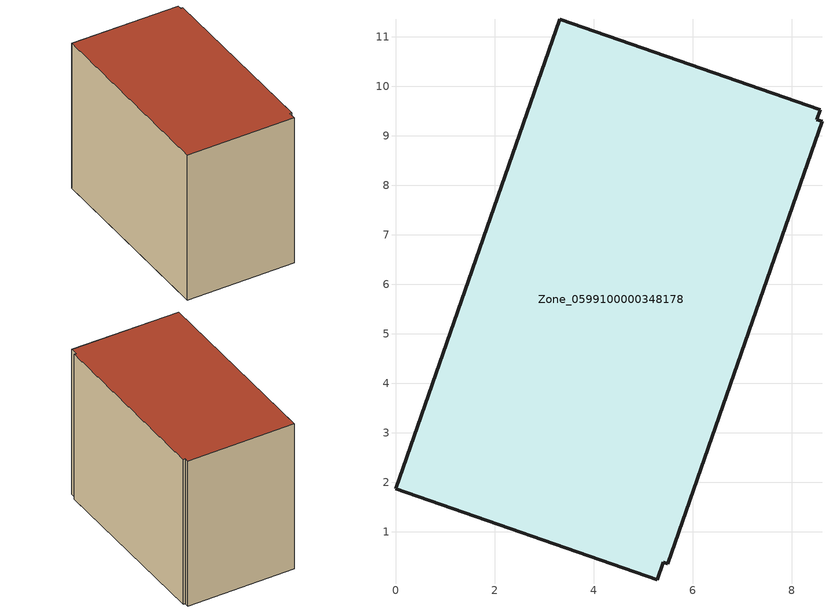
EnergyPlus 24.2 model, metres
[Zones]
Zone_0599100000348178
 floor ground (C_G): 0,1.87 3.32,11.36 8.58,9.53 8.51,9.32 8.61,9.29 5.5,0.36 5.4,0.39 5.28,0.03 z0
 wall outside (C_F): 3.32,11.36 0,1.87 5.28,0.03 5.4,0.39 5.5,0.36 8.61,9.29 8.51,9.32 8.58,9.53 3.32,11.36 z0:7.96
 roof outside (C_R): 5.5,0.36 8.61,9.29 8.51,9.32 8.58,9.53 3.32,11.36 0,1.87 5.28,0.03 5.4,0.39 z7.96
[BUILDING]
Pand.0599100000348178: North Axis=0; Terrain=City; Loads Convergence Tolerance Value=0.04; Temperature Convergence Tolerance Value=0.4; Solar Distribution=FullExterior; Maximum Number of Warmup Days=25; Minimum Number of Warmup Days=1
[Site:Location]
Rotterdam.The.Hague.AP_ZH_NLD Design_Conditions: Latitude=51.96; Longitude=4.45; Time Zone=1; Elevation=-4.5
[SITE:GROUNDTEMPERATURE:BUILDINGSURFACE]
18, 18, 18, 18, 18, 18, 18, 18, 18, 18, 18, 18
[MATERIAL] Thermal Absorptance=0.9; Solar Absorptance=0.7; Visible Absorptance=0.7
Name | Roughness | Thickness | Conductivity | Density | Specific Heat
G.TC.1992-2005 | MediumSmooth | 0.15 | 0.06 | 540 | 1210
F.TC.1992-2005 | Rough | 0.3 | 0.12 | 1920 | 840
R.TC.1992-2005 | MediumRough | 0.2 | 0.08 | 1500 | 1000
[CONSTRUCTION]
C_G: G.TC.1992-2005
C_F: F.TC.1992-2005
C_R: R.TC.1992-2005
[ZONE]
Zone_0599100000348178: Type=1; Multiplier=1; Ceiling Height=Autocalculate; Volume=Autocalculate; Floor Area=autocalculate; Part of Total Floor Area=Yes
[ZONEINFILTRATION:DESIGNFLOWRATE]
Infil_Zone_0599100000348178: Zone or ZoneList or Space or SpaceList=Zone_0599100000348178; Schedule=AlwaysOn; Design Flow Rate Calculation Method=Flow/Area; Flow Rate per Floor Area=0.0015; Constant Term Coefficient=1; Temperature Term Coefficient=0; Velocity Term Coefficient=0; Velocity Squared Term Coefficient=0
[HVACTEMPLATE:ZONE:IDEALLOADSAIRSYSTEM]
Zone_0599100000348178: Maximum Heating Supply Air Temperature=50; Minimum Cooling Supply Air Temperature=13; Maximum Heating Supply Air Humidity Ratio=0.0156; Minimum Cooling Supply Air Humidity Ratio=0.0077; Heating Limit=NoLimit; Cooling Limit=NoLimit; Dehumidification Control Type=ConstantSensibleHeatRatio; Cooling Sensible Heat Ratio=0.7; Dehumidification Setpoint=60; Humidification Control Type=None; Humidification Setpoint=30; Outdoor Air Method=None; Outdoor Air Flow Rate per Person=0.00944; Outdoor Air Flow Rate per Zone Floor Area=0; Outdoor Air Flow Rate per Zone=0; Demand Controlled Ventilation Type=None; Outdoor Air Economizer Type=NoEconomizer; Heat Recovery Type=None; Sensible Heat Recovery Effectiveness=0.7; Latent Heat Recovery Effectiveness=0.65
[ZONECONTROL:THERMOSTAT]
ThermostatControl_Zone_0599100000348178: Zone or ZoneList=Zone_0599100000348178; Control Type Schedule=DualSetpointControlType; Control 1=Thermostat_Zone_0599100000348178; Temperature Difference Between Cutout And Setpoint=0
[THERMOSTATSETPOINT:DUALSETPOINT]
Thermostat_Zone_0599100000348178: Heating Setpoint Temperature Schedule=HeatingSetpoint_Zone_0599100000348178; Cooling Setpoint Temperature Schedule=CoolingSetpoint_Zone_0599100000348178
[SCHEDULE:COMPACT]
HeatingSetpoint_Zone_0599100000348178: Through: 12/31, For: AllDays, Until: 24:00, 21
CoolingSetpoint_Zone_0599100000348178: Through: 12/31, For: AllDays, Until: 24:00, 24
DualSetpointControlType: Through: 12/31, For: AllDays, Until: 24:00, 4
AlwaysOn: Through: 12/31, For: AllDays, Until: 24:00, 1
